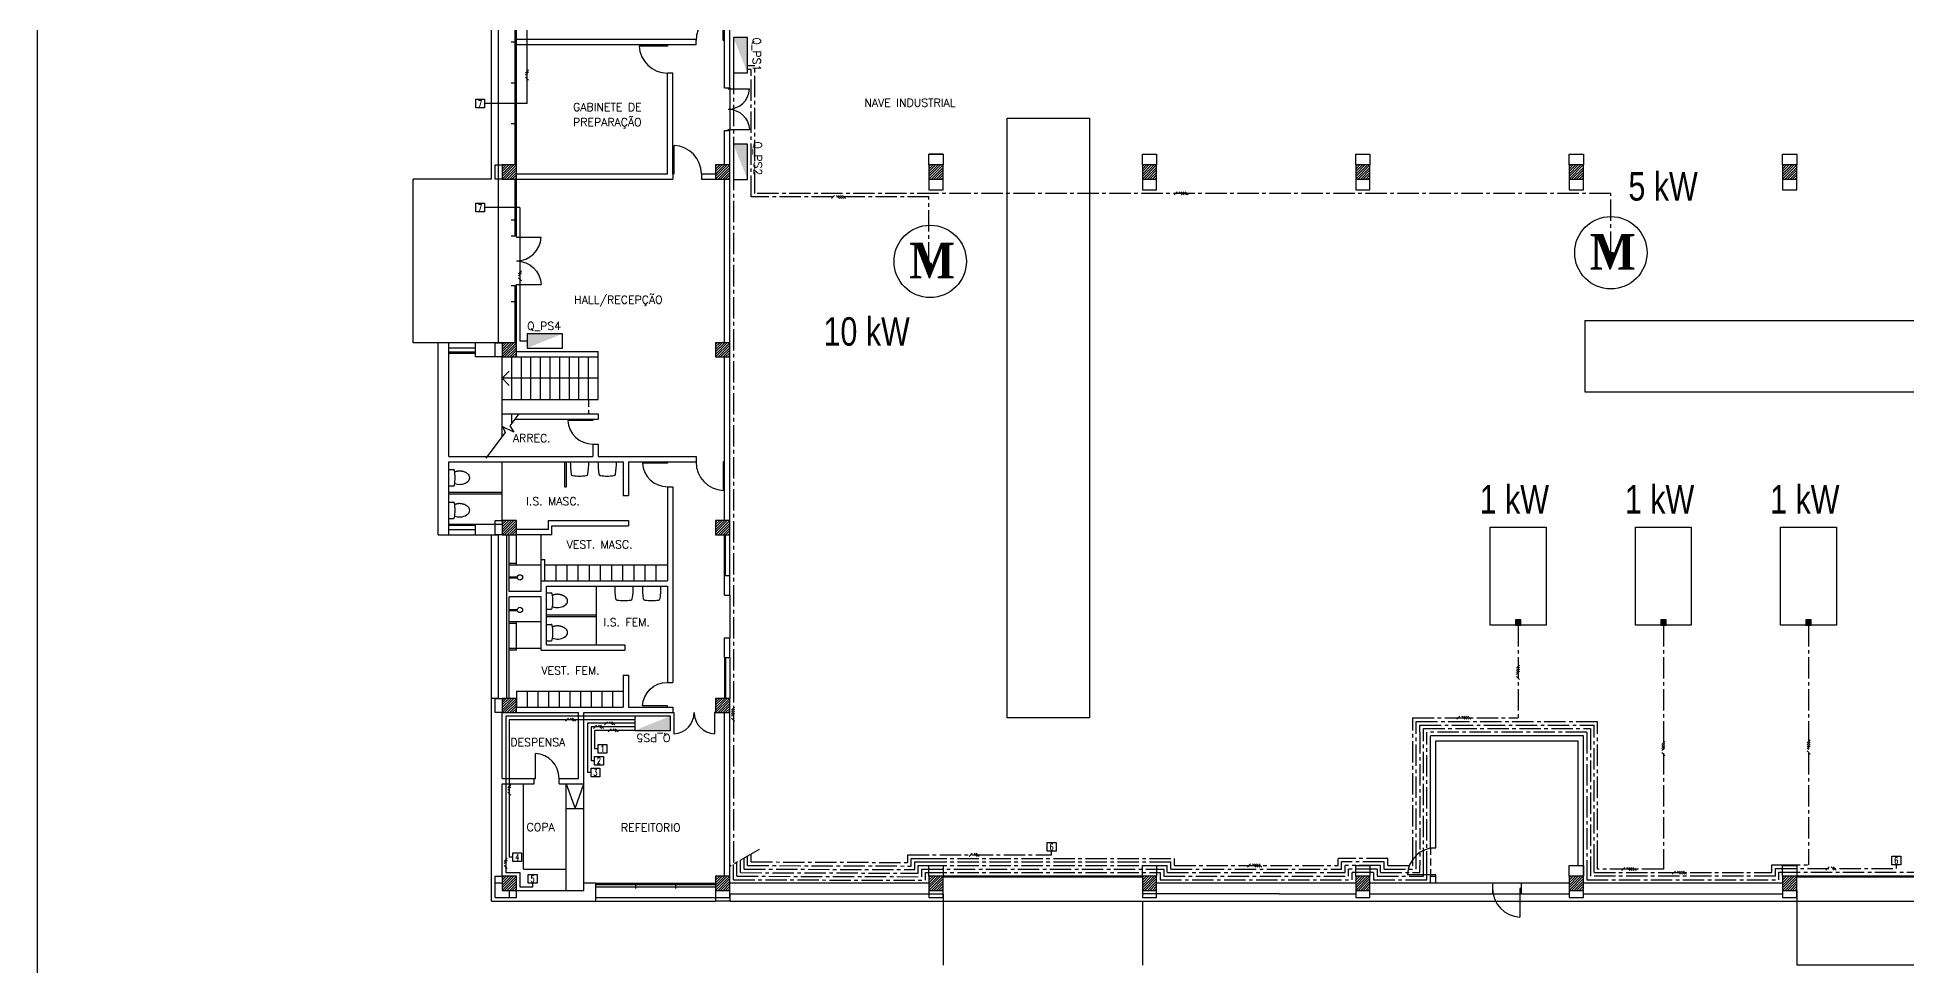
# Model space of a CAD drawing. Extents: x -8 to 729, y -363 to 534.
# Drawn here: x 639.5 to 692.1, y 10.5 to 36.6 of the extents above; entities that cross this region are included whole.
import ezdxf
from ezdxf.enums import TextEntityAlignment as Align

# ---------------------------------------------------------------- set-up
doc = ezdxf.new("R2010")
doc.units = 0
doc.header["$LTSCALE"] = 0.8
doc.header["$MEASUREMENT"] = 0
doc.linetypes.add('CENTER2', pattern=[1.125, 0.75, -0.125, 0.125, -0.125])
doc.linetypes.add('HIDDEN', pattern=[0.375, 0.25, -0.125])
doc.layers.get('0').update_dxf_attribs({"color": 3, "linetype": 'CONTINUOUS'})
for name, color, linetype in [('0_FIOS', 3, 'CONTINUOUS'), ('Desenho base', 7, 'CONTINUOUS'), ('LEGENDA', 1, 'CONTINUOUS'), ('Quadros', 170, 'CONTINUOUS'), ('TOM', 4, 'CONTINUOUS'), ('tomadas2', 6, 'CONTINUOUS')]:
    doc.layers.add(name, color=color, linetype=linetype)
doc.styles.add('ROMANS', font='romans', dxfattribs={"width": 0.9})
doc.styles.add('TXP', font='txp')

# ---------------------------------------------------------------- blocks, each defined once
blk = doc.blocks.new('PE')
for p, q in [((5, 0), (5, 100)), ((0, 0), (5, 0))]:
    blk.add_line(p, q)
blk.add_arc((0, 0), 100, 0, 87.13402)
blk = doc.blocks.new('PD')
for p, q in [((-5, 0), (-5, 100)), ((0, 0), (-5, 0))]:
    blk.add_line(p, q)
blk.add_arc((0, 0), 100, 92.86598, 180)
blk = doc.blocks.new('*X65')
at = {"color": 0}
for p, q in [((15.8, 29.801), (16.199, 30.2)), ((15.8, 29.871), (16.129, 30.2)), ((15.8, 29.942), (16.058, 30.2)), ((15.8, 30.013), (15.987, 30.2)), ((15.8, 30.084), (15.916, 30.2)), ((15.8, 30.154), (15.846, 30.2)), ((15.87, 29.8), (16.2, 30.13)), ((15.941, 29.8), (16.2, 30.059)), ((16.011, 29.8), (16.2, 29.989)), ((16.082, 29.8), (16.2, 29.918)), ((16.153, 29.8), (16.2, 29.847))]:
    blk.add_line(p, q, dxfattribs=at)
blk = doc.blocks.new('Folha A3')
at = {"color": 0}
blk.add_line((21, 1), (21, 288), dxfattribs=at)
blk = doc.blocks.new('QUAD')
for p, q in [((0, 0), (0, 0.4)), ((0, 0.4), (1, 0.4)), ((1, 0), (0, 0)), ((1, 0.4), (1, 0))]:
    blk.add_line(p, q)
blk.add_solid([(0, 0.4), (1, 0.4), (1, 0), (1, 0.4)])
blk = doc.blocks.new('cx_terminal')
blk.add_hatch(color=256).paths.add_polyline_path([(0, -0.075), (0.15, -0.075), (0.15, 0.075), (0, 0.075)])
for p, q in [((0.15, 0.075), (0, 0.075)), ((0, 0.075), (0, -0.075)), ((0.15, -0.075), (0.15, 0.075)), ((0, -0.075), (0.15, -0.075))]:
    blk.add_line(p, q)
blk = doc.blocks.new('MONO')
at = {"layer": '0_FIOS'}
for p, q in [((-3.36, -0.78), (-1.8, 0.78)), ((0.78, -0.78), (-0.78, 0.78)), ((1.8, -0.78), (0.24, 0.78))]:
    blk.add_line(p, q, dxfattribs=at)

msp = doc.modelspace()

# ---------------------------------------------------------------- linework, layer by layer
at = {"layer": 'Desenho base'}
for p, q in [((652.297, 32.656), (652.297, 47.656)), ((652.497, 32.656), (652.497, 47.656)), ((652.967, 33.056), (652.967, 37.656)), ((652.997, 33.056), (652.997, 37.656)), ((658.847, 36.436), (658.847, 37.656)), ((658.997, 35.221), (658.997, 37.656)), ((658.047, 36.436), (658.047, 36.586)), ((658.847, 35.221), (658.847, 36.436)), ((652.997, 35.356), (652.848, 35.356)), ((658.847, 35.221), (658.997, 35.221)), ((658.997, 35.221), (658.997, 34.021)), ((652.997, 34.206), (652.848, 34.206)), ((658.847, 34.021), (658.997, 34.021)), ((658.847, 33.056), (658.847, 34.021)), ((658.997, 33.056), (658.997, 34.021)), ((664.997, 33.356), (664.597, 33.356)), ((664.597, 33.356), (664.597, 33.356)), ((650.097, 28.056), (650.097, 32.656)), ((652.597, 32.656), (652.497, 32.656)), ((652.497, 28.056), (652.497, 32.656)), ((652.997, 33.056), (652.597, 33.056)), ((652.597, 32.656), (652.997, 32.656)), ((652.967, 31.056), (652.967, 32.656)), ((652.997, 32.806), (657.247, 32.806)), ((652.997, 31.056), (652.997, 32.656)), ((652.997, 32.656), (657.397, 32.656)), ((657.397, 32.806), (657.397, 32.656)), ((658.197, 32.806), (658.597, 32.806)), ((658.197, 32.656), (658.597, 32.656)), ((658.847, 28.056), (658.847, 32.656)), ((658.997, 28.056), (658.997, 32.656)), ((664.997, 33.056), (664.597, 33.056)), ((664.597, 33.056), (664.597, 32.656)), ((664.597, 32.656), (664.997, 32.656)), ((664.997, 32.656), (664.997, 33.056)), ((670.997, 33.056), (670.597, 33.056)), ((670.597, 33.056), (670.597, 32.656)), ((670.597, 32.656), (670.997, 32.656)), ((670.997, 32.656), (670.997, 33.056)), ((676.997, 33.056), (676.597, 33.056)), ((676.597, 33.056), (676.597, 32.656)), ((676.597, 32.656), (676.997, 32.656)), ((676.997, 32.656), (676.997, 33.056)), ((682.997, 33.056), (682.597, 33.056)), ((682.597, 33.056), (682.597, 32.656)), ((682.597, 32.656), (682.997, 32.656)), ((682.997, 32.656), (682.997, 33.056)), ((688.997, 33.056), (688.597, 33.056)), ((688.597, 33.056), (688.597, 32.656)), ((688.597, 32.656), (688.997, 32.656)), ((688.997, 32.656), (688.997, 33.056)), ((652.997, 31.506), (652.848, 31.506)), ((652.997, 31.056), (652.848, 31.056)), ((652.997, 29.656), (652.848, 29.656)), ((652.967, 28.056), (652.967, 29.656)), ((652.997, 28.056), (652.997, 29.656)), ((652.997, 29.206), (652.848, 29.206)), ((683.036, 28.682), (693.094, 28.682)), ((683.036, 28.682), (683.036, 26.673)), ((650.797, 28.056), (650.097, 28.056)), ((651.097, 28.056), (650.797, 28.056)), ((650.797, 22.656), (650.797, 28.056)), ((651.847, 28.056), (651.097, 28.056)), ((651.097, 24.856), (651.097, 28.056)), ((651.847, 27.906), (651.097, 27.906)), ((651.847, 27.656), (651.847, 28.056)), ((652.597, 28.056), (651.847, 28.056)), ((652.997, 28.056), (652.597, 28.056)), ((652.597, 28.056), (652.597, 27.656)), ((652.997, 27.656), (652.997, 28.056)), ((658.597, 28.056), (658.597, 27.656)), ((658.997, 27.656), (658.997, 28.056)), ((651.847, 27.786), (651.097, 27.786)), ((651.847, 27.756), (651.097, 27.756)), ((652.597, 27.656), (651.847, 27.656)), ((652.597, 26.456), (652.597, 27.656)), ((652.597, 27.656), (652.997, 27.656)), ((652.867, 26.456), (652.867, 27.656)), ((652.997, 27.806), (655.297, 27.806)), ((652.997, 27.656), (655.297, 27.656)), ((653.137, 26.456), (653.137, 27.656)), ((653.407, 26.456), (653.407, 27.656)), ((653.677, 26.456), (653.677, 27.656)), ((653.947, 26.456), (653.947, 27.656)), ((654.217, 26.456), (654.217, 27.656)), ((654.487, 26.456), (654.487, 27.656)), ((654.757, 26.456), (654.757, 27.656)), ((655.027, 26.456), (655.027, 27.656)), ((655.297, 26.456), (655.297, 27.656)), ((658.597, 27.656), (658.997, 27.656)), ((658.847, 23.056), (658.847, 27.656)), ((658.997, 23.056), (658.997, 27.656)), ((652.597, 27.056), (652.797, 27.256)), ((652.597, 27.056), (652.797, 26.856)), ((655.297, 27.056), (652.597, 27.056)), ((652.597, 26.056), (652.597, 26.456)), ((652.597, 26.456), (655.297, 26.456)), ((683.036, 26.673), (693.094, 26.673)), ((652.597, 26.056), (653.066, 26.056)), ((653.066, 26.056), (652.814, 25.716)), ((652.955, 25.906), (655.297, 25.906)), ((653.066, 26.056), (655.297, 26.056)), ((655.297, 26.056), (655.297, 25.906)), ((652.677, 25.532), (652.137, 24.806)), ((652.62, 25.687), (652.677, 25.532)), ((652.922, 25.539), (652.62, 25.687)), ((652.814, 25.716), (652.922, 25.539)), ((651.097, 24.856), (655.147, 24.856)), ((651.097, 22.656), (651.097, 24.706)), ((651.097, 24.706), (655.997, 24.706)), ((652.597, 23.056), (652.597, 24.706)), ((654.347, 24.706), (654.347, 24.006)), ((654.397, 24.706), (654.397, 24.006)), ((655.147, 25.206), (655.297, 25.206)), ((655.147, 25.206), (655.147, 24.856)), ((655.297, 25.206), (655.297, 24.856)), ((655.297, 24.856), (658.047, 24.856)), ((655.997, 24.706), (655.997, 23.756)), ((656.147, 24.706), (658.047, 24.706)), ((656.147, 24.706), (656.147, 23.756)), ((658.047, 24.856), (658.047, 24.706)), ((651.097, 23.856), (652.597, 23.856)), ((651.097, 23.806), (652.597, 23.806)), ((654.347, 24.006), (654.397, 24.006)), ((655.997, 23.756), (656.147, 23.756)), ((657.247, 24.006), (657.247, 21.356)), ((657.397, 24.006), (657.397, 18.506)), ((650.797, 22.656), (651.097, 22.656)), ((651.097, 22.956), (651.847, 22.956)), ((651.097, 22.926), (651.847, 22.926)), ((651.097, 22.806), (651.847, 22.806)), ((651.097, 22.656), (651.847, 22.656)), ((651.847, 22.956), (652.597, 22.956)), ((651.847, 22.656), (651.847, 22.956)), ((651.847, 22.656), (652.497, 22.656)), ((652.297, 18.056), (652.297, 22.656)), ((652.497, 18.056), (652.497, 22.656)), ((652.997, 23.056), (652.597, 23.056)), ((652.597, 23.056), (652.597, 22.656)), ((652.597, 22.656), (652.997, 22.656)), ((652.728, 18.056), (652.728, 22.656)), ((652.797, 21.056), (652.797, 22.656)), ((652.997, 22.656), (652.997, 23.056)), ((653.897, 22.806), (652.997, 22.806)), ((652.997, 21.806), (652.997, 22.656)), ((653.997, 22.656), (652.997, 22.656)), ((653.697, 21.956), (653.697, 22.656)), ((653.897, 23.056), (656.147, 23.056)), ((653.897, 22.806), (653.897, 23.056)), ((653.997, 22.656), (653.997, 22.906)), ((653.997, 22.906), (656.147, 22.906)), ((658.997, 23.056), (658.597, 23.056)), ((658.597, 23.056), (658.597, 22.656)), ((658.597, 22.656), (658.997, 22.656)), ((658.847, 21.506), (658.847, 22.656)), ((658.877, 21.506), (658.877, 22.656)), ((658.997, 22.656), (658.997, 23.056)), ((658.997, 21.506), (658.997, 22.656)), ((652.797, 21.856), (652.997, 21.856)), ((652.797, 21.806), (652.997, 21.806)), ((652.997, 21.806), (653.697, 21.806)), ((653.697, 21.956), (653.797, 21.956)), ((653.697, 21.356), (653.697, 21.956)), ((653.797, 21.356), (653.797, 21.956)), ((653.797, 21.806), (657.247, 21.806)), ((654.111, 21.356), (654.111, 21.806)), ((654.424, 21.356), (654.424, 21.806)), ((654.737, 21.356), (654.737, 21.806)), ((655.051, 21.356), (655.051, 21.806)), ((655.364, 21.356), (655.364, 21.806)), ((655.677, 21.356), (655.677, 21.806)), ((655.991, 21.356), (655.991, 21.806)), ((656.304, 21.356), (656.304, 21.806)), ((656.617, 21.356), (656.617, 21.806)), ((656.93, 21.356), (656.93, 21.806)), ((652.797, 21.471), (653.024, 21.471)), ((652.797, 21.441), (653.024, 21.441)), ((653.697, 21.056), (652.797, 21.056)), ((653.697, 21.056), (653.697, 21.356)), ((653.697, 21.356), (657.247, 21.356)), ((653.847, 19.556), (653.847, 21.206)), ((653.847, 21.206), (657.247, 21.206)), ((655.247, 19.556), (655.247, 21.206)), ((657.247, 21.206), (657.247, 18.506)), ((658.847, 20.956), (658.847, 21.506)), ((658.847, 21.506), (658.997, 21.506)), ((658.997, 20.956), (658.997, 21.506)), ((653.697, 20.906), (652.797, 20.906)), ((652.797, 18.056), (652.797, 20.906)), ((652.797, 20.556), (653.024, 20.556)), ((652.797, 20.526), (653.024, 20.526)), ((653.697, 19.406), (653.697, 20.906)), ((658.847, 20.956), (658.997, 20.956)), ((658.997, 20.956), (658.997, 19.756)), ((653.697, 20.206), (652.797, 20.206)), ((652.997, 20.156), (652.797, 20.156)), ((652.997, 19.406), (652.997, 20.206)), ((653.847, 20.406), (655.247, 20.406)), ((653.847, 20.356), (655.247, 20.356)), ((653.697, 19.456), (652.797, 19.456)), ((653.847, 19.556), (656.047, 19.556)), ((656.047, 19.556), (656.047, 19.406)), ((658.847, 19.756), (658.997, 19.756)), ((658.847, 19.206), (658.847, 19.756)), ((658.997, 19.206), (658.997, 19.756)), ((652.997, 19.406), (652.797, 19.406)), ((653.697, 19.406), (656.047, 19.406)), ((658.847, 19.206), (658.997, 19.206)), ((658.847, 19.206), (658.847, 18.056)), ((658.877, 19.206), (658.877, 18.056)), ((658.997, 19.206), (658.997, 18.056)), ((655.997, 18.706), (655.997, 17.806)), ((656.147, 18.706), (656.147, 17.806)), ((657.247, 18.506), (657.397, 18.506)), ((652.497, 18.056), (652.297, 18.056)), ((652.297, 12.356), (652.297, 18.056)), ((652.997, 18.056), (652.597, 18.056)), ((652.597, 18.056), (652.597, 17.656)), ((652.997, 18.256), (652.997, 17.806)), ((652.997, 18.256), (655.997, 18.256)), ((652.997, 17.656), (652.997, 18.056)), ((653.297, 18.256), (653.297, 17.806)), ((653.597, 18.256), (653.597, 17.806)), ((653.897, 18.256), (653.897, 17.806)), ((654.197, 18.256), (654.197, 17.806)), ((654.497, 18.256), (654.497, 17.806)), ((654.797, 18.256), (654.797, 17.806)), ((655.097, 18.256), (655.097, 17.806)), ((655.397, 18.256), (655.397, 17.806)), ((655.697, 18.256), (655.697, 17.806)), ((658.997, 18.056), (658.597, 18.056)), ((658.597, 18.056), (658.597, 17.656)), ((658.997, 17.656), (658.997, 18.056)), ((652.597, 15.806), (652.597, 17.656)), ((652.597, 17.656), (652.997, 17.656)), ((652.997, 17.806), (655.997, 17.806)), ((652.997, 17.656), (654.747, 17.656)), ((654.747, 15.806), (654.747, 17.656)), ((654.897, 17.656), (657.397, 17.656)), ((654.897, 15.656), (654.897, 17.656)), ((656.147, 17.806), (657.397, 17.806)), ((657.397, 17.806), (657.397, 17.656)), ((658.597, 17.656), (658.997, 17.656)), ((658.847, 13.056), (658.847, 17.656)), ((658.997, 13.056), (658.997, 17.656)), ((678.697, 13.856), (678.697, 17.006)), ((682.997, 17.006), (678.697, 17.006)), ((678.847, 13.856), (678.847, 16.856)), ((682.847, 16.856), (678.847, 16.856)), ((682.847, 13.356), (682.847, 16.856)), ((682.997, 13.056), (682.997, 17.006)), ((652.597, 15.806), (653.497, 15.806)), ((653.497, 15.656), (653.497, 15.806)), ((654.197, 15.806), (654.747, 15.806)), ((654.197, 15.656), (654.197, 15.806)), ((652.597, 15.656), (653.497, 15.656)), ((652.597, 13.056), (652.597, 15.656)), ((653.197, 13.256), (653.197, 15.656)), ((654.197, 15.656), (654.897, 15.656)), ((654.397, 15.656), (654.647, 14.956)), ((654.397, 12.656), (654.397, 15.656)), ((654.647, 14.956), (654.897, 15.656)), ((654.897, 12.856), (654.897, 15.656)), ((654.397, 14.956), (654.897, 14.956)), ((678.697, 13.856), (678.847, 13.856)), ((653.197, 13.256), (654.397, 13.256)), ((652.397, 13.056), (652.597, 13.056)), ((652.397, 12.456), (652.397, 13.056)), ((652.597, 12.856), (652.397, 12.856)), ((652.997, 13.056), (652.597, 13.056)), ((652.597, 13.056), (652.597, 12.656)), ((652.597, 12.656), (652.997, 12.656)), ((652.797, 12.656), (652.797, 12.456)), ((652.997, 12.656), (652.997, 13.056)), ((652.997, 12.656), (654.897, 12.656)), ((652.997, 12.456), (652.997, 12.656)), ((655.222, 12.856), (654.897, 12.856)), ((654.897, 12.656), (654.897, 12.856)), ((655.222, 12.856), (658.597, 12.856)), ((655.222, 12.856), (655.222, 12.356)), ((655.222, 12.826), (658.597, 12.826)), ((655.222, 12.756), (658.597, 12.756)), ((658.597, 13.056), (658.597, 12.656)), ((658.597, 12.656), (658.597, 12.356)), ((658.597, 12.656), (658.997, 12.656)), ((664.597, 12.856), (658.997, 12.856)), ((664.997, 13.056), (664.597, 13.056)), ((664.597, 13.056), (664.597, 12.656)), ((664.597, 12.656), (664.997, 12.656)), ((670.597, 13.056), (664.997, 13.056)), ((664.997, 12.656), (664.997, 13.056)), ((670.597, 13.026), (664.997, 13.026)), ((664.997, 12.556), (664.997, 12.656)), ((670.997, 13.056), (670.597, 13.056)), ((670.597, 13.056), (670.597, 12.656)), ((670.597, 12.656), (670.597, 12.556)), ((670.597, 12.656), (670.997, 12.656)), ((670.997, 12.656), (670.997, 13.056)), ((676.597, 12.856), (670.997, 12.856)), ((676.997, 13.056), (676.597, 13.056)), ((676.597, 13.056), (676.597, 12.656)), ((676.597, 12.656), (676.997, 12.656)), ((676.997, 12.656), (676.997, 13.056)), ((682.597, 12.856), (676.997, 12.856)), ((678.697, 13.056), (678.847, 13.056)), ((678.697, 12.856), (678.697, 13.056)), ((678.847, 12.856), (678.847, 13.056)), ((680.447, 12.856), (678.847, 12.856)), ((680.447, 12.856), (680.447, 12.556)), ((681.247, 12.856), (681.247, 12.556)), ((682.597, 12.856), (681.247, 12.856)), ((682.997, 13.056), (682.597, 13.056)), ((682.597, 13.056), (682.597, 12.656)), ((682.597, 12.656), (682.997, 12.656)), ((682.997, 12.656), (682.997, 13.056)), ((688.597, 12.856), (682.997, 12.856)), ((688.997, 13.056), (688.597, 13.056)), ((688.597, 13.056), (688.597, 12.656)), ((688.597, 12.656), (688.997, 12.656)), ((694.597, 13.056), (688.997, 13.056)), ((688.997, 12.656), (688.997, 13.056)), ((694.597, 13.026), (688.997, 13.026)), ((688.997, 12.656), (688.997, 12.556)), ((652.297, 12.356), (655.222, 12.356)), ((652.397, 12.456), (652.997, 12.456)), ((655.222, 12.456), (658.597, 12.456)), ((655.222, 12.356), (658.597, 12.356)), ((658.997, 12.356), (658.597, 12.356)), ((658.997, 12.556), (664.997, 12.556)), ((658.997, 12.356), (694.597, 12.356)), ((664.997, 12.556), (664.997, 10.556)), ((674.447, 12.556), (670.597, 12.556)), ((670.597, 12.356), (670.597, 10.556)), ((674.447, 12.556), (676.597, 12.556)), ((676.997, 12.556), (682.597, 12.556)), ((682.997, 12.556), (688.597, 12.556)), ((688.997, 12.556), (688.997, 10.556)), ((694.597, 10.556), (688.997, 10.556))]:
    msp.add_line(p, q, dxfattribs=at)
at = {"layer": 'Desenho base', "color": 7}
for p, q in [((652.997, 36.506), (652.848, 36.506)), ((652.297, 32.656), (650.097, 32.656)), ((652.597, 33.056), (652.597, 32.656)), ((652.997, 32.656), (652.997, 33.056)), ((658.197, 32.806), (658.197, 32.656)), ((658.997, 33.056), (658.597, 33.056)), ((658.597, 33.056), (658.597, 32.656)), ((658.597, 32.656), (658.997, 32.656)), ((658.997, 32.656), (658.997, 33.056)), ((658.997, 28.056), (658.597, 28.056)), ((655.297, 27.656), (655.297, 27.806)), ((657.247, 24.006), (657.397, 24.006)), ((656.147, 23.056), (656.147, 22.906)), ((655.997, 18.706), (656.147, 18.706)), ((656.347, 12.856), (656.347, 12.706)), ((657.472, 12.856), (657.472, 12.706)), ((658.997, 13.056), (658.597, 13.056)), ((658.997, 12.656), (658.997, 13.056)), ((658.997, 12.556), (658.997, 12.356))]:
    msp.add_line(p, q, dxfattribs=at)
at = {"layer": 'Desenho base', "linetype": 'Continuous'}
for p, q in [((658.047, 36.586), (652.997, 36.586)), ((657.247, 36.436), (652.997, 36.436)), ((658.047, 36.436), (657.247, 36.436)), ((657.247, 32.806), (657.247, 35.636)), ((657.397, 32.806), (657.397, 35.636)), ((652.597, 25.425), (652.597, 26.056)), ((652.867, 25.788), (652.867, 26.056)), ((651.097, 24.489), (651.225, 24.489)), ((651.266, 24.421), (651.262, 24.419)), ((651.277, 24.425), (651.266, 24.421)), ((651.288, 24.429), (651.277, 24.425)), ((651.3, 24.432), (651.288, 24.429)), ((651.311, 24.435), (651.3, 24.432)), ((651.323, 24.438), (651.311, 24.435)), ((651.334, 24.44), (651.323, 24.438)), ((651.346, 24.442), (651.334, 24.44)), ((651.358, 24.444), (651.346, 24.442)), ((651.37, 24.445), (651.358, 24.444)), ((651.382, 24.446), (651.37, 24.445)), ((651.393, 24.447), (651.382, 24.446)), ((651.405, 24.447), (651.393, 24.447)), ((651.417, 24.447), (651.405, 24.447)), ((651.429, 24.446), (651.417, 24.447)), ((651.441, 24.445), (651.429, 24.446)), ((651.453, 24.443), (651.441, 24.445)), ((651.464, 24.442), (651.453, 24.443)), ((651.476, 24.439), (651.464, 24.442)), ((651.488, 24.437), (651.476, 24.439)), ((651.499, 24.434), (651.488, 24.437)), ((651.511, 24.431), (651.499, 24.434)), ((651.522, 24.427), (651.511, 24.431)), ((651.533, 24.423), (651.522, 24.427)), ((651.544, 24.418), (651.533, 24.423)), ((651.555, 24.414), (651.544, 24.418)), ((651.566, 24.409), (651.555, 24.414)), ((651.577, 24.403), (651.566, 24.409)), ((651.587, 24.397), (651.577, 24.403)), ((651.597, 24.391), (651.587, 24.397)), ((651.607, 24.385), (651.597, 24.391)), ((651.617, 24.378), (651.607, 24.385)), ((651.626, 24.371), (651.617, 24.378)), ((651.636, 24.363), (651.626, 24.371)), ((651.097, 24.029), (651.225, 24.029)), ((651.262, 24.099), (651.302, 24.087)), ((651.097, 23.572), (651.225, 23.572)), ((651.266, 23.504), (651.262, 23.502)), ((651.262, 23.183), (651.302, 23.171)), ((651.277, 23.508), (651.266, 23.504)), ((651.288, 23.512), (651.277, 23.508)), ((651.3, 23.516), (651.288, 23.512)), ((651.311, 23.519), (651.3, 23.516)), ((651.323, 23.521), (651.311, 23.519)), ((651.334, 23.524), (651.323, 23.521)), ((651.346, 23.526), (651.334, 23.524)), ((651.358, 23.527), (651.346, 23.526)), ((651.37, 23.529), (651.358, 23.527)), ((651.382, 23.53), (651.37, 23.529)), ((651.393, 23.53), (651.382, 23.53)), ((651.405, 23.53), (651.393, 23.53)), ((651.417, 23.53), (651.405, 23.53)), ((651.429, 23.529), (651.417, 23.53)), ((651.441, 23.528), (651.429, 23.529)), ((651.453, 23.527), (651.441, 23.528)), ((651.464, 23.525), (651.453, 23.527)), ((651.476, 23.523), (651.464, 23.525)), ((651.488, 23.52), (651.476, 23.523)), ((651.499, 23.517), (651.488, 23.52)), ((651.511, 23.514), (651.499, 23.517)), ((651.522, 23.51), (651.511, 23.514)), ((651.533, 23.506), (651.522, 23.51)), ((651.544, 23.502), (651.533, 23.506)), ((651.555, 23.497), (651.544, 23.502)), ((651.566, 23.492), (651.555, 23.497)), ((651.577, 23.486), (651.566, 23.492)), ((651.587, 23.481), (651.577, 23.486)), ((651.597, 23.475), (651.587, 23.481)), ((651.607, 23.468), (651.597, 23.475)), ((651.617, 23.461), (651.607, 23.468)), ((651.626, 23.454), (651.617, 23.461)), ((651.636, 23.447), (651.626, 23.454)), ((651.097, 23.112), (651.225, 23.112)), ((653.847, 21.023), (653.975, 21.023)), ((653.847, 20.563), (653.975, 20.563)), ((654.016, 20.955), (654.012, 20.953)), ((654.012, 20.634), (654.052, 20.622)), ((654.027, 20.959), (654.016, 20.955)), ((654.038, 20.963), (654.027, 20.959)), ((654.05, 20.966), (654.038, 20.963)), ((654.061, 20.97), (654.05, 20.966)), ((654.073, 20.972), (654.061, 20.97)), ((654.084, 20.975), (654.073, 20.972)), ((654.096, 20.977), (654.084, 20.975)), ((654.108, 20.978), (654.096, 20.977)), ((654.12, 20.98), (654.108, 20.978)), ((654.132, 20.981), (654.12, 20.98)), ((654.143, 20.981), (654.132, 20.981)), ((654.155, 20.981), (654.143, 20.981)), ((654.167, 20.981), (654.155, 20.981)), ((654.179, 20.98), (654.167, 20.981)), ((654.191, 20.979), (654.179, 20.98)), ((654.203, 20.978), (654.191, 20.979)), ((654.214, 20.976), (654.203, 20.978)), ((654.226, 20.974), (654.214, 20.976)), ((654.238, 20.971), (654.226, 20.974)), ((654.249, 20.968), (654.238, 20.971)), ((654.261, 20.965), (654.249, 20.968)), ((654.272, 20.961), (654.261, 20.965)), ((654.283, 20.957), (654.272, 20.961)), ((654.294, 20.953), (654.283, 20.957)), ((654.305, 20.948), (654.294, 20.953)), ((654.316, 20.943), (654.305, 20.948)), ((654.327, 20.937), (654.316, 20.943)), ((654.337, 20.932), (654.327, 20.937)), ((654.347, 20.925), (654.337, 20.932)), ((654.357, 20.919), (654.347, 20.925)), ((654.367, 20.912), (654.357, 20.919)), ((654.376, 20.905), (654.367, 20.912)), ((654.386, 20.898), (654.376, 20.905)), ((653.847, 20.135), (653.975, 20.135)), ((654.016, 20.067), (654.012, 20.065)), ((654.027, 20.071), (654.016, 20.067)), ((654.038, 20.075), (654.027, 20.071)), ((654.05, 20.078), (654.038, 20.075)), ((654.061, 20.082), (654.05, 20.078)), ((654.073, 20.084), (654.061, 20.082)), ((654.084, 20.087), (654.073, 20.084)), ((654.096, 20.089), (654.084, 20.087)), ((654.108, 20.09), (654.096, 20.089)), ((654.12, 20.092), (654.108, 20.09)), ((654.132, 20.093), (654.12, 20.092)), ((654.143, 20.093), (654.132, 20.093)), ((654.155, 20.093), (654.143, 20.093)), ((654.167, 20.093), (654.155, 20.093)), ((654.179, 20.092), (654.167, 20.093)), ((654.191, 20.091), (654.179, 20.092)), ((654.203, 20.09), (654.191, 20.091)), ((654.214, 20.088), (654.203, 20.09)), ((654.226, 20.086), (654.214, 20.088)), ((654.238, 20.083), (654.226, 20.086)), ((654.249, 20.08), (654.238, 20.083)), ((654.261, 20.077), (654.249, 20.08)), ((654.272, 20.073), (654.261, 20.077)), ((654.283, 20.069), (654.272, 20.073)), ((654.294, 20.065), (654.283, 20.069)), ((654.305, 20.06), (654.294, 20.065)), ((654.316, 20.055), (654.305, 20.06)), ((654.327, 20.049), (654.316, 20.055)), ((654.337, 20.044), (654.327, 20.049)), ((654.347, 20.037), (654.337, 20.044)), ((654.357, 20.031), (654.347, 20.037)), ((654.367, 20.024), (654.357, 20.031)), ((654.376, 20.017), (654.367, 20.024)), ((654.386, 20.01), (654.376, 20.017)), ((653.847, 19.675), (653.975, 19.675)), ((654.012, 19.746), (654.052, 19.734))]:
    msp.add_line(p, q, dxfattribs=at)
at = {"layer": 'Desenho base', "color": 7, "linetype": 'Continuous'}
msp.add_line((657.397, 35.636), (657.247, 35.636), dxfattribs=at)
at = {"layer": 'Desenho base', "linetype": 'HIDDEN'}
for p, q in [((655.027, 26.456), (655.027, 26.056)), ((678.697, 13.856), (678.697, 13.056))]:
    msp.add_line(p, q, dxfattribs=at)
at = {"layer": 'Desenho base'}
for points in [[(666.797, 34.373), (669.109, 34.373), (669.109, 17.509), (666.797, 17.509)], [(652.597, 32.656), (652.997, 32.656), (652.997, 33.056), (652.597, 33.056)], [(658.597, 32.656), (658.997, 32.656), (658.997, 33.056), (658.597, 33.056)], [(664.597, 32.656), (664.997, 32.656), (664.997, 33.056), (664.597, 33.056)], [(670.597, 32.656), (670.997, 32.656), (670.997, 33.056), (670.597, 33.056)], [(676.597, 32.656), (676.997, 32.656), (676.997, 33.056), (676.597, 33.056)], [(682.597, 32.656), (682.997, 32.656), (682.997, 33.056), (682.597, 33.056)], [(688.597, 32.656), (688.997, 32.656), (688.997, 33.056), (688.597, 33.056)], [(652.597, 27.656), (652.997, 27.656), (652.997, 28.056), (652.597, 28.056)], [(658.597, 27.656), (658.997, 27.656), (658.997, 28.056), (658.597, 28.056)], [(652.597, 22.656), (652.997, 22.656), (652.997, 23.056), (652.597, 23.056)], [(658.597, 22.656), (658.997, 22.656), (658.997, 23.056), (658.597, 23.056)], [(680.376, 22.868), (681.95, 22.868), (681.95, 20.115), (680.376, 20.115)], [(684.459, 22.868), (686.033, 22.868), (686.033, 20.115), (684.459, 20.115)], [(688.543, 22.868), (690.117, 22.868), (690.117, 20.115), (688.543, 20.115)], [(652.597, 17.656), (652.997, 17.656), (652.997, 18.056), (652.597, 18.056)], [(658.597, 17.656), (658.997, 17.656), (658.997, 18.056), (658.597, 18.056)], [(652.597, 12.656), (652.997, 12.656), (652.997, 13.056), (652.597, 13.056)], [(658.597, 12.656), (658.997, 12.656), (658.997, 13.056), (658.597, 13.056)], [(664.597, 12.656), (664.997, 12.656), (664.997, 13.056), (664.597, 13.056)], [(670.597, 12.656), (670.997, 12.656), (670.997, 13.056), (670.597, 13.056)], [(676.597, 12.656), (676.997, 12.656), (676.997, 13.056), (676.597, 13.056)], [(682.597, 12.656), (682.997, 12.656), (682.997, 13.056), (682.597, 13.056)], [(688.597, 12.656), (688.997, 12.656), (688.997, 13.056), (688.597, 13.056)]]:
    msp.add_lwpolyline(points, close=True, dxfattribs=at)
for points in [[(664.597, 33.056), (664.597, 33.356), (664.997, 33.356), (664.997, 33.056)], [(670.597, 33.056), (670.597, 33.356), (670.997, 33.356), (670.997, 33.056)], [(676.597, 33.056), (676.597, 33.356), (676.997, 33.356), (676.997, 33.056)], [(682.597, 33.056), (682.597, 33.356), (682.997, 33.356), (682.997, 33.056)], [(688.597, 33.056), (688.597, 33.356), (688.997, 33.356), (688.997, 33.056)], [(652.597, 32.656), (652.397, 32.656), (652.397, 33.056), (652.597, 33.056)], [(664.597, 32.656), (664.597, 32.356), (664.997, 32.356), (664.997, 32.656)], [(670.597, 32.656), (670.597, 32.356), (670.997, 32.356), (670.997, 32.656)], [(676.597, 32.656), (676.597, 32.356), (676.997, 32.356), (676.997, 32.656)], [(682.597, 32.656), (682.597, 32.356), (682.997, 32.356), (682.997, 32.656)], [(688.597, 32.656), (688.597, 32.356), (688.997, 32.356), (688.997, 32.656)], [(652.597, 27.656), (652.397, 27.656), (652.397, 28.056), (652.597, 28.056)], [(652.597, 22.656), (652.397, 22.656), (652.397, 23.056), (652.597, 23.056)], [(652.597, 17.656), (652.397, 17.656), (652.397, 18.056), (652.597, 18.056)], [(664.597, 13.056), (664.597, 13.356), (664.997, 13.356), (664.997, 13.056)], [(670.597, 13.056), (670.597, 13.356), (670.997, 13.356), (670.997, 13.056)], [(682.597, 13.056), (682.597, 13.356), (682.997, 13.356), (682.997, 13.056)], [(688.597, 13.056), (688.597, 13.356), (688.997, 13.356), (688.997, 13.056)], [(658.597, 12.656), (658.597, 12.456), (658.997, 12.456), (658.997, 12.656)], [(664.597, 12.656), (664.597, 12.456), (664.997, 12.456), (664.997, 12.656)], [(670.597, 12.656), (670.597, 12.456), (670.997, 12.456), (670.997, 12.656)], [(676.597, 12.656), (676.597, 12.456), (676.997, 12.456), (676.997, 12.656)], [(682.597, 12.656), (682.597, 12.456), (682.997, 12.456), (682.997, 12.656)], [(688.597, 12.656), (688.597, 12.456), (688.997, 12.456), (688.997, 12.656)]]:
    msp.add_lwpolyline(points, dxfattribs=at)
for centre, radius in [((683.77, 30.587), 1.017), ((664.632, 30.342), 1.017), ((653.097, 21.456), 0.075), ((653.097, 20.541), 0.075)]:
    msp.add_circle(centre, radius, dxfattribs=at)
at = {"layer": 'Desenho base', "linetype": 'Continuous'}
for centre, radius, start, end in [((656.912, 24.706), 2.4, 180, 188.3281), ((652.632, 24.706), 2.4, 351.6718, 0), ((657.69, 24.706), 2.4, 180, 188.3281), ((653.41, 24.706), 2.4, 351.6718, 0), ((651.225, 24.459), 0.03, 9.8919, 90), ((650.072, 24.258), 1.2, 350.2069, 9.8919), ((651.551, 24.26), 0.134, 309.0617, 50.6673), ((654.584, 24.365), 0.048, 188.3282, 263.0723), ((654.772, 25.906), 1.6, 263.0723, 276.9277), ((654.959, 24.365), 0.048, 276.9277, 351.6718), ((655.363, 24.365), 0.048, 188.3282, 263.0723), ((655.55, 25.906), 1.6, 263.0723, 276.9277), ((655.737, 24.365), 0.048, 276.9277, 351.6718), ((651.225, 24.059), 0.03, 270, 350.207), ((651.403, 24.441), 0.368, 253.7367, 309.0617), ((651.225, 23.542), 0.03, 9.8919, 90), ((651.225, 23.142), 0.03, 270, 350.207), ((650.072, 23.341), 1.2, 350.2069, 9.8919), ((651.403, 23.525), 0.368, 253.7367, 309.0617), ((651.551, 23.343), 0.134, 309.0617, 50.6673), ((658.162, 21.206), 2.4, 180, 188.3281), ((653.882, 21.206), 2.4, 351.6718, 0), ((658.94, 21.206), 2.4, 180, 188.3281), ((653.975, 20.993), 0.03, 9.8919, 90), ((653.975, 20.593), 0.03, 270, 350.207), ((652.822, 20.792), 1.2, 350.2069, 9.8919), ((654.153, 20.976), 0.368, 253.7367, 309.0617), ((654.301, 20.794), 0.134, 309.0617, 50.6673), ((655.834, 20.865), 0.048, 188.3282, 263.0723), ((656.022, 22.406), 1.6, 263.0723, 276.9277), ((656.209, 20.865), 0.048, 276.9277, 351.6718), ((656.613, 20.865), 0.048, 188.3282, 263.0723), ((656.8, 22.406), 1.6, 263.0723, 276.9277), ((653.975, 20.105), 0.03, 9.8919, 90), ((652.822, 19.904), 1.2, 350.2069, 9.8919), ((654.301, 19.906), 0.134, 309.0617, 50.6673), ((653.975, 19.705), 0.03, 270, 350.207), ((654.153, 20.088), 0.368, 253.7367, 309.0617)]:
    msp.add_arc(centre, radius, start, end, dxfattribs=at)
at = {"layer": 'Desenho base', "color": 7, "linetype": 'Continuous'}
for centre, radius, start, end in [((654.66, 21.206), 2.4, 351.6718, 0), ((656.987, 20.865), 0.048, 276.9277, 351.6718)]:
    msp.add_arc(centre, radius, start, end, dxfattribs=at)
at = {"layer": 'TOM', "color": 3}
for p, q in [((651.852, 34.903, 2.732), (652.097, 34.903, 2.732)), ((651.852, 34.658, 2.732), (651.852, 34.903, 2.732)), ((652.097, 34.903, 2.732), (652.097, 34.658, 2.732)), ((652.097, 34.658, 2.732), (651.852, 34.658, 2.732)), ((651.852, 31.978), (652.097, 31.978)), ((651.852, 31.733), (651.852, 31.978)), ((652.097, 31.733), (651.852, 31.733)), ((652.097, 31.978), (652.097, 31.733)), ((655.197, 16.421), (655.443, 16.421)), ((655.197, 16.176), (655.197, 16.421)), ((655.297, 16.758), (655.543, 16.758)), ((655.297, 16.513), (655.297, 16.758)), ((655.543, 16.513), (655.297, 16.513)), ((655.443, 16.421), (655.443, 16.176)), ((655.543, 16.758), (655.543, 16.513)), ((655.097, 16.092), (655.343, 16.092)), ((655.097, 15.846), (655.097, 16.092)), ((655.343, 15.846), (655.097, 15.846)), ((655.443, 16.176), (655.197, 16.176)), ((655.343, 16.092), (655.343, 15.846)), ((652.897, 13.711), (653.143, 13.711)), ((652.897, 13.465), (652.897, 13.711)), ((653.143, 13.711), (653.143, 13.465)), ((667.925, 14.001), (668.17, 14.001)), ((667.925, 13.756), (667.925, 14.001)), ((668.17, 13.756), (667.925, 13.756)), ((668.17, 14.001), (668.17, 13.756)), ((653.143, 13.465), (652.897, 13.465)), ((691.675, 13.617), (691.92, 13.617)), ((691.675, 13.372), (691.675, 13.617)), ((691.92, 13.372), (691.675, 13.372)), ((691.92, 13.617), (691.92, 13.372)), ((653.332, 13.101, 31.478), (653.577, 13.101, 31.478)), ((653.332, 12.856, 31.478), (653.332, 13.101, 31.478)), ((653.577, 12.856, 31.478), (653.332, 12.856, 31.478)), ((653.577, 13.101, 31.478), (653.577, 12.856, 31.478))]:
    msp.add_line(p, q, dxfattribs=at)
at = {"layer": 'tomadas2'}
for p, q in [((653.297, 34.781, 2.732), (653.297, 48.356, 2.732)), ((659.697, 35.841), (659.497, 35.841)), ((659.597, 35.741), (659.497, 35.741)), ((659.597, 35.641), (659.597, 35.741)), ((653.254, 35.639, 2.732), (653.341, 35.726, 2.732)), ((653.254, 35.582, 2.732), (653.341, 35.669, 2.732)), ((653.341, 35.439, 2.732), (653.254, 35.526, 2.732)), ((653.297, 34.781, 2.732), (652.097, 34.781, 2.732)), ((661.854, 32.112), (661.941, 32.199)), ((662.084, 32.112), (661.998, 32.199)), ((662.141, 32.112), (662.054, 32.199)), ((662.197, 32.112), (662.111, 32.199)), ((662.254, 32.112), (662.167, 32.199)), ((671.491, 32.212), (671.577, 32.299)), ((671.721, 32.212), (671.634, 32.299)), ((671.777, 32.212), (671.691, 32.299)), ((671.834, 32.212), (671.747, 32.299)), ((671.89, 32.212), (671.804, 32.299)), ((653.097, 31.856), (652.097, 31.856)), ((653.097, 31.856), (653.097, 28.106)), ((653.054, 29.994), (653.141, 30.081)), ((653.054, 29.937), (653.141, 30.024)), ((653.141, 29.794), (653.054, 29.881)), ((653.097, 28.106), (653.297, 28.106)), ((681.206, 18.987), (681.12, 18.9)), ((681.206, 18.93), (681.12, 18.843)), ((681.206, 18.873), (681.12, 18.787)), ((681.206, 18.817), (681.12, 18.73)), ((681.206, 18.587), (681.12, 18.674)), ((656.327, 17.556), (652.697, 17.556)), ((652.697, 17.556), (652.697, 13.2)), ((656.327, 17.456), (652.797, 17.456)), ((652.797, 17.456), (652.797, 13.588)), ((654.376, 17.412), (654.463, 17.499)), ((654.519, 17.499), (654.606, 17.412)), ((654.576, 17.499), (654.662, 17.412)), ((656.327, 17.356), (654.997, 17.356)), ((654.997, 17.356), (654.997, 15.969)), ((655.476, 17.312), (655.563, 17.399)), ((655.619, 17.399), (655.706, 17.312)), ((655.676, 17.399), (655.762, 17.312)), ((659.131, 17.812), (659.044, 17.725)), ((659.131, 17.756), (659.044, 17.669)), ((659.131, 17.699), (659.044, 17.612)), ((659.131, 17.642), (659.044, 17.556)), ((659.131, 17.412), (659.044, 17.499)), ((679.438, 17.472), (679.524, 17.559)), ((679.668, 17.472), (679.581, 17.559)), ((679.724, 17.472), (679.637, 17.559)), ((679.781, 17.472), (679.694, 17.559)), ((679.837, 17.472), (679.751, 17.559)), ((656.327, 17.256), (655.097, 17.256)), ((655.097, 17.256), (655.097, 16.299)), ((655.162, 17.212), (655.249, 17.299)), ((656.327, 17.156), (655.197, 17.156)), ((655.197, 17.156), (655.197, 16.636)), ((655.305, 17.299), (655.392, 17.212)), ((655.362, 17.299), (655.449, 17.212)), ((655.576, 17.112), (655.663, 17.199)), ((655.719, 17.199), (655.806, 17.112)), ((655.776, 17.199), (655.862, 17.112)), ((685.29, 16.842), (685.203, 16.755)), ((689.373, 16.89), (689.286, 16.803)), ((689.373, 16.833), (689.286, 16.746)), ((655.197, 16.299), (655.097, 16.299)), ((655.297, 16.636), (655.197, 16.636)), ((685.29, 16.785), (685.203, 16.699)), ((685.29, 16.729), (685.203, 16.642)), ((685.29, 16.672), (685.203, 16.585)), ((685.29, 16.442), (685.203, 16.529)), ((689.373, 16.777), (689.286, 16.69)), ((689.373, 16.72), (689.286, 16.633)), ((689.373, 16.49), (689.286, 16.577)), ((655.097, 15.969), (654.997, 15.969)), ((652.754, 15.535), (652.841, 15.622)), ((652.754, 15.478), (652.841, 15.565)), ((652.841, 15.335), (652.754, 15.422)), ((665.723, 13.612), (665.81, 13.699)), ((665.953, 13.612), (665.867, 13.699)), ((666.01, 13.612), (665.923, 13.699)), ((668.047, 13.656), (668.047, 13.756)), ((652.654, 13.471), (652.741, 13.558)), ((652.654, 13.414), (652.741, 13.501)), ((652.741, 13.271), (652.654, 13.358)), ((652.697, 13.2), (652.697, 13.156)), ((652.697, 13.156), (653.097, 13.156)), ((652.897, 13.588), (652.797, 13.588)), ((652.997, 13.156), (653.097, 13.156)), ((653.097, 13.156), (653.097, 12.756)), ((673.555, 13.313), (673.642, 13.4)), ((673.785, 13.313), (673.698, 13.4)), ((673.841, 13.313), (673.755, 13.4)), ((673.898, 13.313), (673.811, 13.4)), ((673.955, 13.313), (673.868, 13.4)), ((684.079, 13.212), (684.165, 13.299)), ((684.309, 13.212), (684.222, 13.299)), ((684.365, 13.212), (684.279, 13.299)), ((684.422, 13.212), (684.335, 13.299)), ((684.478, 13.212), (684.392, 13.299)), ((685.498, 13.113), (685.585, 13.199)), ((685.728, 13.113), (685.641, 13.199)), ((685.785, 13.113), (685.698, 13.199)), ((685.841, 13.113), (685.754, 13.199)), ((685.898, 13.113), (685.811, 13.199)), ((689.818, 13.228), (689.905, 13.315)), ((690.048, 13.228), (689.961, 13.315)), ((690.104, 13.228), (690.018, 13.315)), ((691.798, 13.272), (691.798, 13.372)), ((653.097, 12.756), (653.455, 12.756)), ((653.455, 12.756), (653.455, 12.856))]:
    msp.add_line(p, q, dxfattribs=at)
at = {"layer": 'tomadas2', "linetype": 'CENTER2'}
for p, q in [((659.697, 32.256), (659.697, 35.841)), ((659.097, 35.641), (659.097, 13.388)), ((659.597, 32.156), (659.597, 35.641)), ((664.597, 32.156), (659.597, 32.156)), ((683.77, 32.256), (659.697, 32.256)), ((664.597, 30.28), (664.597, 32.156)), ((683.77, 30.587), (683.77, 32.256)), ((681.163, 20.115), (681.163, 17.505)), ((685.246, 20.115), (685.246, 13.256)), ((689.33, 20.115), (689.33, 13.372)), ((678.199, 13.556), (678.199, 17.505)), ((678.199, 17.505), (681.163, 17.505)), ((678.298, 13.456), (678.298, 17.405)), ((678.298, 17.405), (683.397, 17.405)), ((683.397, 13.456), (683.397, 17.405)), ((678.398, 17.106), (678.398, 17.305)), ((678.398, 17.305), (683.297, 17.305)), ((678.398, 17.106), (678.398, 13.356)), ((678.498, 17.006), (678.498, 17.205)), ((678.498, 17.205), (683.197, 17.205)), ((678.498, 13.256), (678.498, 17.006)), ((683.097, 17.106), (678.597, 17.106)), ((678.597, 16.905), (678.597, 17.105)), ((678.597, 13.156), (678.597, 17.006)), ((683.097, 17.105), (683.097, 12.956)), ((683.197, 17.205), (683.197, 13.256)), ((683.297, 13.356), (683.297, 17.305)), ((659.82, 13.804), (658.997, 13.331)), ((659.597, 13.457), (659.597, 13.676)), ((659.097, 12.956), (659.097, 13.388)), ((659.197, 13.055), (659.197, 13.446)), ((659.297, 13.155), (659.297, 13.503)), ((659.297, 13.155), (664.298, 13.14)), ((659.397, 13.255), (659.397, 13.561)), ((659.397, 13.255), (664.198, 13.24)), ((659.497, 13.354), (659.497, 13.618)), ((659.497, 13.354), (664.099, 13.341)), ((659.597, 13.457), (663.999, 13.441)), ((663.999, 13.441), (663.999, 13.656)), ((663.999, 13.656), (668.047, 13.656)), ((664.099, 13.341), (664.099, 13.556)), ((664.099, 13.556), (664.497, 13.556)), ((664.198, 13.24), (664.198, 13.456)), ((664.198, 13.456), (664.497, 13.456)), ((664.298, 13.14), (664.298, 13.356)), ((664.298, 13.356), (664.497, 13.356)), ((664.398, 13.256), (671.197, 13.256)), ((664.398, 13.04), (664.398, 13.256)), ((664.497, 13.556), (671.497, 13.556)), ((664.497, 13.456), (671.397, 13.456)), ((664.497, 13.356), (671.297, 13.356)), ((664.497, 13.156), (671.097, 13.156)), ((664.497, 12.939), (664.497, 13.156)), ((671.097, 13.156), (671.097, 12.956)), ((671.197, 13.256), (671.197, 13.056)), ((671.297, 13.156), (671.297, 13.356)), ((671.297, 13.156), (676.298, 13.156)), ((671.397, 13.256), (671.397, 13.456)), ((671.397, 13.256), (676.198, 13.257)), ((671.497, 13.356), (671.497, 13.556)), ((671.497, 13.356), (676.099, 13.357)), ((676.099, 13.357), (676.099, 13.556)), ((677.497, 13.556), (676.099, 13.556)), ((676.198, 13.257), (676.198, 13.456)), ((677.397, 13.456), (676.198, 13.456)), ((676.298, 13.156), (676.298, 13.356)), ((677.297, 13.356), (676.298, 13.356)), ((676.398, 13.056), (676.398, 13.256)), ((677.197, 13.256), (676.398, 13.256)), ((676.497, 12.956), (676.497, 13.156)), ((677.097, 13.156), (676.497, 13.156)), ((677.097, 13.156), (677.097, 12.956)), ((677.197, 13.256), (677.197, 13.056)), ((677.297, 13.156), (677.297, 13.356)), ((677.297, 13.156), (678.398, 13.156)), ((677.397, 13.256), (677.397, 13.456)), ((677.397, 13.256), (678.298, 13.257)), ((677.497, 13.356), (677.497, 13.556)), ((677.497, 13.356), (678.199, 13.357)), ((678.199, 13.357), (678.199, 13.556)), ((678.298, 13.257), (678.298, 13.456)), ((678.398, 13.156), (678.398, 13.356)), ((678.498, 13.056), (678.498, 13.256)), ((678.597, 12.956), (678.597, 13.156)), ((683.097, 13.156), (683.097, 12.956)), ((683.197, 13.256), (683.197, 13.056)), ((683.297, 13.156), (683.297, 13.356)), ((683.297, 13.156), (688.298, 13.156)), ((683.397, 13.256), (683.397, 13.456)), ((685.246, 13.256), (683.397, 13.256)), ((688.298, 13.156), (688.298, 13.372)), ((688.298, 13.372), (688.497, 13.372)), ((688.398, 13.272), (691.798, 13.272)), ((688.398, 13.056), (688.398, 13.272)), ((688.497, 13.372), (689.33, 13.372)), ((688.497, 13.172), (693.413, 13.172)), ((688.497, 12.956), (688.497, 13.172)), ((659.097, 12.956), (664.497, 12.939)), ((659.197, 13.055), (664.398, 13.04)), ((671.097, 12.956), (676.497, 12.956)), ((671.197, 13.056), (676.398, 13.056)), ((677.097, 12.956), (678.597, 12.956)), ((677.197, 13.056), (678.498, 13.056)), ((683.097, 12.956), (688.497, 12.956)), ((688.398, 13.056), (683.197, 13.056))]:
    msp.add_line(p, q, dxfattribs=at)
msp.add_lwpolyline([(676.597, 13.056), (676.597, 13.356), (676.997, 13.356), (676.997, 13.056)], dxfattribs=at)

# ---------------------------------------------------------------- block references
at = {"layer": 'Desenho base'}
for name, p, xscale, yscale, zscale in [('Folha A3', (634.764, -2.197), 0.2268822454281782, 0.2268822454281782, 0.2268822454281782), ('PD', (658.847, 36.551), 0.008, 0.008, 0.008), ('PE', (657.397, 32.804), 0.008, 0.008, 0.008), ('PE', (653.497, 15.806), 0.006999999999999999, 0.006999999999999999, 0.006999999999999999)]:
    msp.add_blockref(name, p, dxfattribs=dict(at, xscale=xscale, yscale=yscale, zscale=zscale))
for name, p, xscale, yscale, zscale, rotation in [('PD', (657.245, 36.436), 0.008, 0.008, 0.008, 89.99999999999999), ('PE', (658.952, 35.221), 0.006, 0.006, 0.006, 270), ('PE', (658.952, 34.021), -0.006, 0.006, 0.006, 270), ('PE', (652.997, 31.056), 0.006999999999999999, 0.006999999999999999, 0.006999999999999999, 270), ('PE', (652.997, 29.656), -0.006999999999999999, 0.006999999999999999, 0.006999999999999999, 270), ('PD', (655.144, 25.906), 0.006999999999999999, 0.006999999999999999, 0.006999999999999999, 90), ('PD', (657.245, 24.706), 0.006999999999999999, 0.006999999999999999, 0.006999999999999999, 90), ('PE', (658.847, 24.702), 0.008, 0.008, 0.008, 180), ('PD', (657.242, 17.806), -0.006999999999999999, 0.006999999999999999, 0.006999999999999999, 90), ('PD', (657.397, 17.656), 0.006, 0.006, 0.006, 180), ('PE', (658.597, 17.656), 0.006, 0.006, 0.006, 180), ('PE', (678.847, 13.056), 0.008, 0.008, 0.008, 90), ('PE', (681.247, 12.706), 0.008, 0.008, 0.008, 180)]:
    msp.add_blockref(name, p, dxfattribs=dict(at, xscale=xscale, yscale=yscale, zscale=zscale, rotation=rotation))
for p in [(636.797, 2.856), (642.797, 2.856), (648.797, 2.856), (654.797, 2.856), (660.797, 2.856), (666.797, 2.856), (672.797, 2.856), (636.797, -2.144), (642.797, -2.144), (636.797, -7.144), (642.797, -7.144), (636.797, -12.144), (642.797, -12.144), (636.797, -17.144), (642.797, -17.144), (648.797, -17.144), (654.797, -17.144), (660.797, -17.144), (666.797, -17.144), (672.797, -17.144)]:
    msp.add_blockref('*X65', p, dxfattribs=at)
at = {"layer": 'Quadros', "ltscale": 0.5, "xscale": -1}
for p, rotation in [((659.097, 35.641), 269.9999999999873), ((659.097, 32.641), 269.9999999999873), ((654.297, 27.906), 359.9999999999873), ((656.327, 17.556), 180)]:
    msp.add_blockref('QUAD', p, dxfattribs=dict(at, rotation=rotation))
at = {"layer": 'tomadas2', "xscale": 0.05560094617944675, "yscale": 0.05560094617944675, "zscale": 0.05560094617944675, "rotation": 90}
for p in [(653.297, 35.626, 2.732), (653.097, 29.981), (652.797, 15.522), (652.697, 13.458)]:
    msp.add_blockref('MONO', p, dxfattribs=at)
at = {"layer": 'tomadas2', "ltscale": 0.5}
for p in [(683.695, 30.512), (664.522, 30.205), (681.088, 20.19), (685.171, 20.19), (689.255, 20.19)]:
    msp.add_blockref('cx_terminal', p, dxfattribs=at)
at = {"layer": 'tomadas2', "xscale": 0.05560094617944675, "yscale": 0.05560094617944675, "zscale": 0.05560094617944675}
for p in [(654.562, 17.456), (655.662, 17.356), (655.349, 17.256), (655.762, 17.156)]:
    msp.add_blockref('MONO', p, dxfattribs=at)

# ---------------------------------------------------------------- texts
at = {"layer": 'Desenho base', "style": 'ROMANS'}
for s, p in [('GABINETE DE', (654.59, 34.571)), ('NAVE INDUSTRIAL', (662.78, 34.692)), ('PREPARAÇÃO', (654.59, 34.145)), ('HALL/RECEPÇÃO', (654.621, 29.153)), ('ARREC.', (652.901, 25.259)), ('I.S. MASC.', (653.271, 23.487)), ('VEST. MASC.', (654.41, 22.271)), ('I.S. FEM.', (655.448, 20.081)), ('VEST. FEM.', (653.698, 18.725)), ('DESPENSA', (652.829, 16.709)), ('COPA', (653.284, 14.322)), ('REFEITORIO', (655.937, 14.31))]:
    msp.add_text(s, height=0.225, dxfattribs=at).set_placement(p)
at = {"layer": 'Desenho base', "style": 'TXP', "width": 0.8}
for s, p in [('5 kW', (684.264, 32.053)), ('10 kW', (661.633, 27.973)), ('1 kW', (680.082, 23.252)), ('1 kW', (684.165, 23.252)), ('1 kW', (688.249, 23.252))]:
    msp.add_text(s, height=0.8, dxfattribs=at).set_placement(p)
at = {"layer": 'Desenho base', "char_height": 1, "width": 0.33332, "attachment_point": 1, "style": 'ROMANS'}
for insert in [(683.182, 31.112), (664.044, 30.866)]:
    msp.add_mtext('{\\fTimes New Roman|b1|i0|c0|p18;M}', dxfattribs=dict(at, insert=insert))
at = {"layer": 'LEGENDA', "color": 2, "linetype": 'Continuous', "style": 'ROMANS', "width": 0.7}
for s, p in [('7', (651.972, 34.782, 2.732)), ('7', (651.972, 31.857)), ('2', (655.317, 16.3)), ('1', (655.417, 16.638)), ('3', (655.217, 15.971)), ('4', (653.017, 13.59)), ('6', (668.044, 13.88)), ('6', (691.794, 13.496)), ('5', (653.452, 12.98, 31.478))]:
    msp.add_text(s, height=0.178, dxfattribs=at).set_placement(p, align=Align.MIDDLE_CENTER)
at = {"layer": 'Quadros', "style": 'ROMANS'}
for s, rotation, p in [('Q_PS1', 270, (659.641, 36.641)), ('Q_PS2', 270, (659.671, 33.717)), ('Q_PS5', 180, (657.327, 17.056))]:
    msp.add_text(s, height=0.225, rotation=rotation, dxfattribs=at).set_placement(p)
msp.add_text('Q_PS4', height=0.225, dxfattribs=at).set_placement((653.297, 28.414))

doc.saveas('drawing.dxf')
